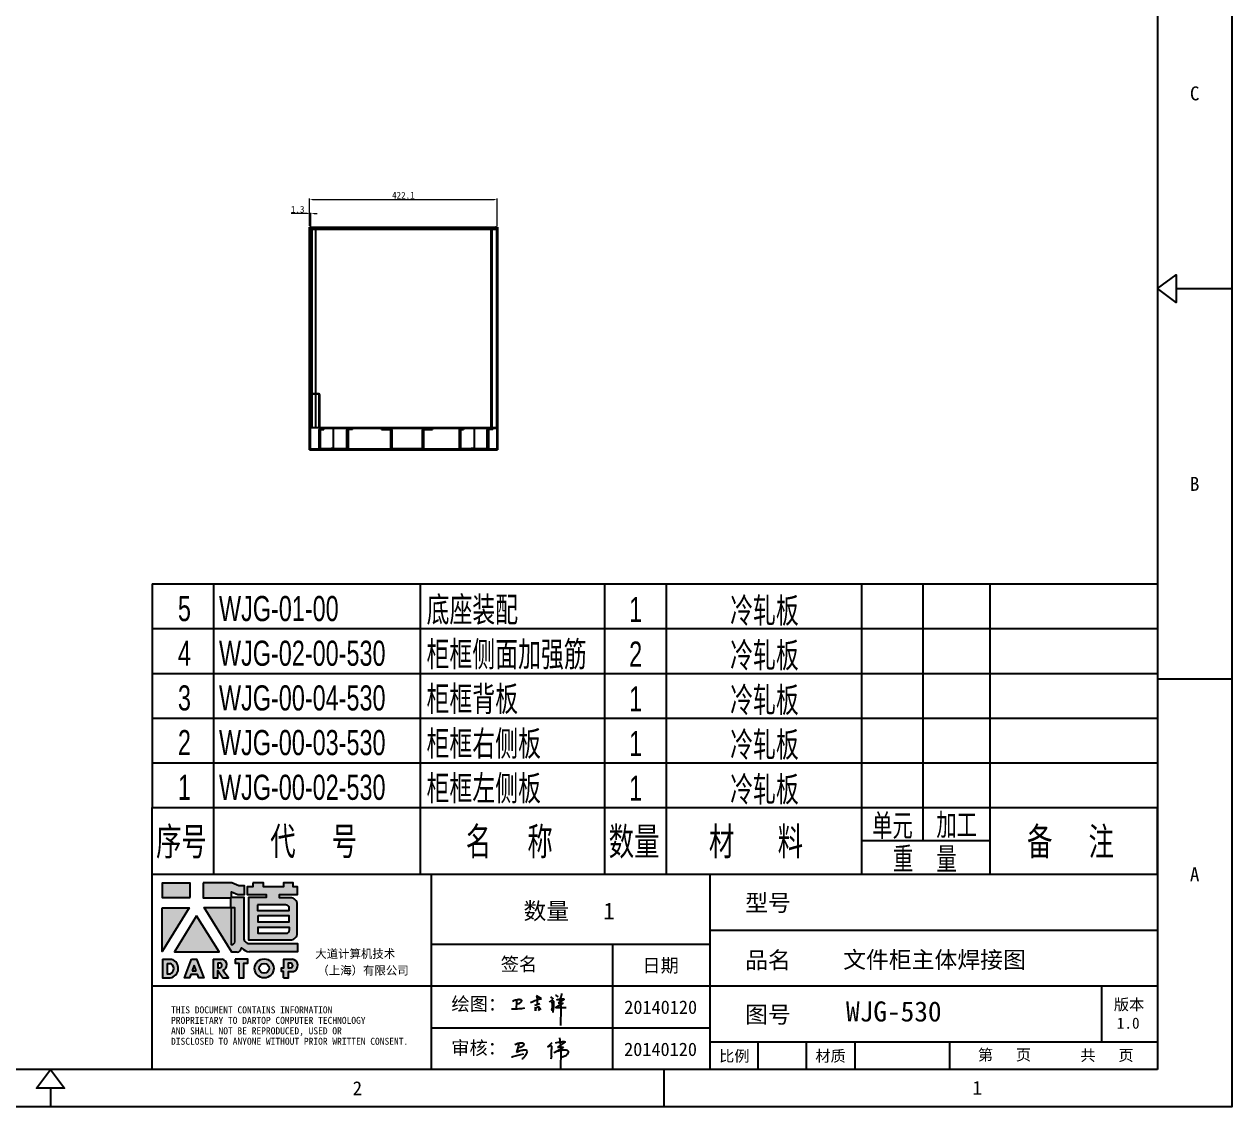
# Model space of a CAD drawing. Header units: millimetres. Extents: x 10653 to 40244, y 19163 to 29561.
# Drawn here: x 19641 to 22354, y 24299 to 26731 of the extents above; entities that cross this region are included whole.
import ezdxf
from ezdxf.enums import TextEntityAlignment as Align

# ---------------------------------------------------------------- set-up
doc = ezdxf.new("R2010")
doc.units = ezdxf.units.MM
doc.header["$PDSIZE"] = -1
doc.linetypes.add('HIDDEN', pattern=[1.905, 1.27, -0.635])
for name, color, linetype in [('02___PRT_ALL_AXES', 7, 'Continuous'), ('1轮廓实线层', 7, 'Continuous'), ('2细线层', 4, 'Continuous'), ('4', 7, 'Continuous'), ('6文字层', 3, 'Continuous'), ('DEFAULT_2', 8, 'HIDDEN'), ('print', 30, 'Continuous'), ('图框层', 7, 'Continuous')]:
    doc.layers.add(name, color=color, linetype=linetype)
doc.layers.add('dim', color=2, linetype='Continuous', lineweight=9)
doc.styles.add('Dartop', font='')
doc.styles.add('hzHT', font='simhei.ttf')
doc.styles.add('PC_TEXTSTYLE', font='arial.ttf', dxfattribs={"width": 0.8})
doc.styles.get('Dartop').set_extended_font_data('FangSong_GB2312')
doc.dimstyles.new('3', dxfattribs={"dimtxt": 15, "dimasz": 7, "dimexe": 2, "dimexo": 3, "dimgap": 2, "dimtad": 1, "dimzin": 9, "dimdsep": 46, "dimtxsty": 'Standard', "dimcen": 1, "dimadec": 1, "dimazin": 2, "dimtfac": 0.5, "dimtmove": 0, "dimatfit": 3, "dimfxl": 0, "dimtolj": 1, "dimlwd": 9, "dimlwe": 9, "dimarcsym": 0})

# ---------------------------------------------------------------- blocks, each defined once
blk = doc.blocks.new('dadao')
for p, q in [((48, 19.2), (44.9, 10.4)), ((51.2, 10.4), (48, 19.2)), ((44.9, 10.4), (51.2, 10.4))]:
    blk.add_line(p, q)
for points in [[(41.8, 121.6), (41.8, 143.7), (-0.4, 143.7), (-0.4, 121.6), (41.8, 121.6)], [(104.8, 122), (104.8, 130.3), (114.1, 126.3), (124.2, 126.3), (124.2, 139.6), (115.9, 139.6), (105.1, 143.9), (61.5, 143.9)], [(61.7, 144), (61.7, 121.3), (103.9, 121.3)], [(113.4, 38.7), (105.1, 38.7), (63, 106.5), (103.9, 106.5), (103.9, 120.9), (103.9, 121.3)], [(109.7, 53.6), (109.7, 106.2), (104.3, 106.2), (104.3, 50.4), (106.6, 50.4)], [(144.6, 94.4), (144.6, 84.8), (192, 84.8), (192, 94.1), (144.9, 94.1)], [(120.2, 45), (119.5, 45), (119.5, 44.6)], [(0, 28), (0, 0), (11.8, 0)], [(0.1, 28), (14, 28)], [(7.1, 21.8), (7.1, 6.1), (12, 6.1)], [(7.1, 21.8), (11.4, 21.8)], [(76.8, 28.2), (76.8, 0), (84.1, 0), (84.1, 11.1), (91.6, -0.1), (100.3, -0.1), (91.7, 11.1)], [(76.8, 28.2), (90.6, 28.2)], [(84, 22.7), (84, 15.3), (87.2, 15.3)], [(84, 22.7), (87.3, 22.7)], [(183.7, 0), (183.7, 9.6), (180.6, 9.6), (180.6, 14.9), (183.8, 14.9), (183.8, 28.1), (196.1, 28.1), (196.5, 28.1)], [(194.9, 22.3), (190.8, 22.3), (190.8, 15), (194.4, 15)], [(183.7, 0), (190.9, 0), (190.9, 9.6), (198.8, 9.6)]]:
    blk.add_lwpolyline(points)
blk.add_lwpolyline([(137.1, 144.2), (137.1, 137.9), (128.3, 137.9), (128.3, 126.5), (157.3, 126.5), (157.3, 121.5), (130.3, 121.5), (130.3, 57.5), (194.4, 57.5, 0.414214), (204.4, 67.5), (204.4, 111.3, 0.414214), (194.4, 121.3), (177.5, 121.3), (177.5, 126.3), (204.7, 126.3), (204.7, 137.7), (198.2, 137.7), (198.2, 143.9), (183.3, 143.9), (183.3, 138), (153, 138), (153, 144.2), (137.1, 144.2)], format="xyb", close=True)
for points in [[(104.8, 122), (123.4, 122), (123.4, 60, 0.414214), (131.4, 52), (204.8, 52), (204.8, 39.1), (131.7, 39.1)], [(144.3, 110.8), (144.3, 101.8), (192.3, 101.8), (192.3, 105.5, 0.414214), (187.3, 110.5), (144.3, 110.5)], [(144.6, 77), (144.6, 67.5), (187.6, 67.5, 0.414214), (192.6, 72.5), (192.6, 76.4), (144.6, 76.4)]]:
    blk.add_lwpolyline(points, format="xyb")
for points in [[(-0.3, 106.2), (40.4, 106.2), (-0.3, 39.7), (-0.3, 106.2)], [(51.7, 94.1), (18.4, 39.3), (86.2, 39.3)], [(43.8, 28.2), (51.8, 28.2), (62.6, -0.1), (55, -0.1), (53.2, 5), (42.9, 5), (41.1, 0), (33.6, 0)], [(110, 28.1), (110, 21.9), (116, 21.9), (116, -0.1), (123.2, -0.1), (123.2, 22), (129.2, 22), (129.2, 28.1), (110, 28.1)]]:
    blk.add_lwpolyline(points, close=True)
for radius in [14.5, 7.44]:
    blk.add_circle((154.2, 14.2), radius)
for centre, radius, start, end in [((99.2, 60.7), 12.6, 305.6399, 325.969), ((111.6, 46.7), 8.19, 282.9811, 347.6627), ((136, 61.7), 22.9, 226.7358, 259.3209), ((8.5, 13.9), 8.49, 294.2143, 69.7177), ((9.6, 14.2), 14.4, 278.6604, 72.3203), ((86.4, 19), 3.8, 282.527, 76.7196), ((88.6, 19.4), 8.95, 290.6073, 77.2124), ((193.7, 18.7), 3.8, 280.9891, 72.5513), ((195.7, 18.6), 9.51, 288.8959, 85.2442)]:
    blk.add_arc(centre, radius, start, end)
blk = doc.blocks.new('PC_MXBTITLERECORD')
at = {"layer": '1轮廓实线层'}
for p, q in [((-180, 0), (-180, 12)), ((0, 0), (0, 12))]:
    blk.add_line(p, q, dxfattribs=at)
at = {"layer": '2细线层'}
for p, q in [((-169, 12), (-169, 0)), ((-132, 12), (-132, 0)), ((-99, 12), (-99, 0)), ((-88, 12), (-88, 0)), ((-53, 12), (-53, 0)), ((-42, 12), (-42, 6)), ((-30, 12), (-30, 0)), ((-30, 6), (-53, 6))]:
    blk.add_line(p, q, dxfattribs=at)
at = {"style": 'PC_TEXTSTYLE', "flags": 1}
blk.add_attdef('Fo oFShowMe', (-53, 6), '', height=0.00000005, dxfattribs=at)
at = {"layer": '6文字层', "style": 'PC_TEXTSTYLE', "width": 0.667}
for s, height, p in [('单元', 4, (-47.45, 8.84)), ('加工', 4, (-35.96, 8.94)), ('序号', 5, (-174.77, 6)), ('代     号', 5, (-151.09, 6)), ('名     称', 5, (-116.06, 6)), ('数量', 5, (-93.71, 6)), ('材      料', 5, (-71.89, 6)), ('备     注', 5, (-15.57, 6)), ('重    量', 4, (-41.65, 2.94))]:
    blk.add_text(s, height=height, dxfattribs=at).set_placement(p, align=Align.MIDDLE)
blk = doc.blocks.new('PC_MXB_BLOCK')
at = {"layer": '1轮廓实线层'}
for p, q in [((-180, 8), (-180, 0)), ((0, 8), (0, 0))]:
    blk.add_line(p, q, dxfattribs=at)
at = {"layer": '2细线层'}
for p, q in [((-180, 8), (0, 8)), ((-169, 8), (-169, 0)), ((-132, 8), (-132, 0)), ((-99, 8), (-99, 0)), ((-88, 8), (-88, 0)), ((-53, 8), (-53, 0)), ((-42, 8), (-42, 0)), ((-30, 8), (-30, 0)), ((-180, 0), (0, 0))]:
    blk.add_line(p, q, dxfattribs=at)
at = {"layer": '6文字层', "style": 'PC_TEXTSTYLE'}
for tag, width, p, p2 in [('序号', 0.769182, (-178.38, 1.35), (-170.09, 1.35)), ('代号', 3.14773, (-168.05, 1.35), (-134.11, 1.35)), ('名称', 2.802424, (-130.87, 1.2), (-100.28, 1.2)), ('数量', 0.817449, (-97.88, 1.2), (-89, 1.2)), ('材料', 2.943328, (-86.43, 1.01), (-54.3, 1.01)), ('单重', 0.854038, (-52.21, 0.89), (-43, 0.89)), ('总重', 0.958888, (-41.2, 1.27), (-30.86, 1.27)), ('备注', 2.494074, (-28.61, 1.02), (-1.16, 1.02))]:
    blk.add_attdef(tag, text='', height=4.5, dxfattribs=dict(at, width=width)).set_placement(p, p2, align=Align.FIT)
blk = doc.blocks.new('h')
for p, q in [((20773, -2359.1), (20784.1, -2355.2)), ((20773.3, -2331.8), (20775.3, -2338.7)), ((20789.1, -2340.9), (20773.5, -2331.9)), ((20775.3, -2338.7), (20775.6, -2351.2)), ((20775.6, -2351.2), (20775.5, -2357.3)), ((20845.7, -2343.5), (20848.4, -2353)), ((20848.4, -2353), (20848.9, -2370.3)), ((20768.1, -2360.9), (20773, -2359.1)), ((20769.5, -2366.9), (20769.8, -2370.6)), ((20769.8, -2370.6), (20770.9, -2378)), ((20770.9, -2378), (20771.5, -2370.6)), ((20772.4, -2369.3), (20774.9, -2367.8)), ((20782.2, -2369.2), (20780, -2377.1)), ((20780, -2377.1), (20788.3, -2371.3)), ((20780.1, -2366.4), (20780.8, -2366.4)), ((20781.9, -2367.4), (20782.2, -2369.2)), ((20848.9, -2370.3), (20847.9, -2424))]:
    blk.add_line(p, q)
for points in [[(20699.1, -2348.2, -0.029745), (20704.6, -2345.4, -0.046842), (20708.4, -2344.2, -0.00919), (20714.3, -2343, -0.018517), (20717.2, -2342.5, -0.037841), (20720.3, -2342.4, -0.039541), (20723.2, -2342.8, -0.149785), (20726, -2344.3, -0.204935), (20726.9, -2346.6, -0.074872), (20726.5, -2348.3, -0.061615), (20725.6, -2350.3, -0.034204), (20723.8, -2352.6, -0.045776), (20722.3, -2354.1, -0.054985), (20720.4, -2355.3, -0.036348), (20717.3, -2356.5, -0.067752), (20715.7, -2356.8, -0.043553), (20713.2, -2356.7)], [(20755, -2351.9, -0.024077), (20759.9, -2350.1, -0.013147), (20768.7, -2346.5, -0.00522), (20775.4, -2344.1, -0.018517), (20777.3, -2343.4, -0.008274), (20786.3, -2341, -0.039541), (20788.3, -2340.8, -0.079216), (20789.4, -2341, -0.204935)], [(20813.5, -2350.1, 0.007348), (20815.9, -2348.7, 0.008421), (20818, -2347.3, 0.009459), (20819.7, -2346.2, -0.016325), (20820.7, -2345.5, -0.173771), (20821.8, -2345.3, -0.085159), (20823.9, -2346, -0.125883), (20826, -2347.9, -0.160659), (20826.6, -2350.1, -0.010447), (20826.5, -2352.3, -0.008247), (20826.2, -2355.1, -0.002698), (20825.3, -2374, 0.001562), (20823.9, -2383.7, 0.016137)], [(20816.8, -2335, -0.053561), (20819.6, -2336.1, -0.075272), (20821.3, -2337.3, -0.005295), (20822.5, -2338.5, -0.009337), (20823.1, -2339.1, -0.026146), (20823.7, -2339.8, -0.016644), (20824.5, -2340.9)], [(20832.1, -2329.2, -0.053561), (20834.9, -2330.3, -0.075272), (20836.7, -2331.5, -0.005295), (20837.8, -2332.6, -0.009337), (20838.5, -2333.3, -0.026146), (20839, -2334, -0.016644), (20839.8, -2335.1)], [(20836, -2343.7, -0.02797), (20842.1, -2342.6, -0.048868), (20845.6, -2342.2, -0.00919), (20851.1, -2341.4, -0.018517), (20853.9, -2341.1, -0.037841), (20856.7, -2341.2, -0.039541), (20859.4, -2341.6, -0.018282), (20840.6, -2354.7, -0.000937)], [(20847.6, -2340.2, 0.021784), (20849.6, -2335.9, 0.028296), (20850.8, -2332.4, 0.008136), (20851.9, -2328.2, 0.028913), (20852.2, -2327, 0.08193), (20852.1, -2325.9, 0.075058), (20851.7, -2324.7, 0.275043)], [(20696.6, -2372.4, 0.002073), (20710.6, -2371.9, 0.016137), (20719.6, -2371.3, 0.008314), (20736.9, -2369.3)]]:
    blk.add_lwpolyline(points, format="xyb")
for points in [[(20711.3, -2343.5), (20711.3, -2343.5), (20711.5, -2355.8), (20710.7, -2368), (20710.6, -2371.9)], [(20821.5, -2350.6), (20822.4, -2359.2), (20822.2, -2364.9), (20821.7, -2369), (20821.3, -2376.3), (20823.6, -2368.5), (20827.2, -2366.3), (20829.5, -2366.3)], [(20840.6, -2354.7), (20850, -2354.7), (20855, -2354.3), (20845.9, -2361.1), (20840.5, -2364), (20833, -2367.5), (20863.2, -2367.4), (20865.9, -2367.3)]]:
    blk.add_lwpolyline(points)
for centre, radius, start, end in [((20773.7, -2371.2), 2.3, 121.9907, 163.6016), ((20787.5, -2406), 40.3, 100.6183, 108.2482), ((20780.8, -2367.6), 1.15, 9.4675, 90)]:
    blk.add_arc(centre, radius, start, end)
blk = doc.blocks.new('马伟')
for p, q in [((-967.69, 33460.16), (-965.8, 33460.16)), ((-964.79, 33460.25), (-966.68, 33458.96)), ((-966.61, 33464.64), (-966.18, 33461.02)), ((-966.18, 33461.02), (-966.11, 33458.34)), ((-965.8, 33460.16), (-964.79, 33460.25)), ((-967.75, 33458.39), (-969.23, 33457.58)), ((-966.68, 33458.96), (-967.75, 33458.39)), ((-966.11, 33458.34), (-966.27, 33450.03))]:
    blk.add_line(p, q)
for points in [[(-988.1, 33461.47, -0.029745), (-987.24, 33461.9, -0.046842), (-986.65, 33462.09, -0.00919), (-985.74, 33462.27, -0.018517), (-985.28, 33462.34, -0.037841), (-984.81, 33462.35, -0.039541), (-984.36, 33462.3, -0.149785), (-983.92, 33462.06, -0.204935), (-983.79, 33461.71, -0.074872), (-983.84, 33461.44, -0.061615), (-983.99, 33461.13, -0.034204), (-984.26, 33460.78, -0.045776), (-984.5, 33460.55, -0.054985), (-984.79, 33460.36, -0.036348), (-985.28, 33460.17, -0.067752), (-985.52, 33460.13, -0.043553), (-985.9, 33460.15)], [(-968.61, 33462.39, -0.02797), (-967.39, 33462.61, -0.048868), (-966.69, 33462.69, -0.00919), (-965.57, 33462.85, -0.018517), (-965.02, 33462.9, -0.037841), (-964.45, 33462.89, -0.039541), (-963.91, 33462.8, -0.018282), (-967.69, 33460.16, -0.000937)], [(-969.23, 33457.58, -0.029745), (-967.89, 33458.26, -0.046842), (-966.97, 33458.55, -0.00919), (-965.55, 33458.84, -0.018517), (-964.84, 33458.94, -0.037841), (-964.1, 33458.97, -0.039541), (-963.4, 33458.88, -0.149785), (-962.72, 33458.51, -0.204935), (-962.51, 33457.97, -0.074872), (-962.59, 33457.54, -0.061615), (-962.82, 33457.07, -0.034204), (-963.24, 33456.51, -0.045776), (-963.62, 33456.15, -0.054985), (-964.07, 33455.86, -0.036348), (-964.83, 33455.56, -0.067752), (-965.21, 33455.5, -0.043553), (-965.8, 33455.53)]]:
    blk.add_lwpolyline(points, format="xyb")
blk.add_lwpolyline([(-986.2, 33462.18), (-986.2, 33462.18), (-986.48, 33460.41), (-986.96, 33458.75), (-987.27, 33457.73)])
for centre, radius, start, end in [((-979.68, 33473.45), 14.92, 299.26546, 300.9495), ((-945.89, 33348.42), 115.17, 102.46592, 103.2053), ((-1024.37, 33516.09), 76.26, 313.36613, 315.29608), ((-970.74, 33460.39), 0.488, 52.37575, 91.29116), ((-970.9, 33460.46), 0.559, 357.19683, 33.70518), ((-983.48, 33461.29), 13.17, 352.91255, 354.80268), ((-978.54, 33460.84), 8.21, 354.80268, 357.19683), ((-990.31, 33458.65), 3.19, 281.07698, 291.21263), ((-1060.51, 33743.61), 296.64, 283.91895, 284.97151), ((-982.39, 33449.28), 9.75, 113.20245, 120.0175), ((-984.68, 33454.62), 3.94, 102.47486, 113.20245), ((-978.97, 33428.8), 30.39, 100.36867, 102.47486), ((-985.32, 33457.16), 2.51, 283.81625, 294.03051), ((-983.09, 33451.33), 7.49, 96.12534, 100.36867), ((-984.78, 33455.92), 1.16, 294.83643, 309.90113), ((-1000.24, 33470.18), 22.19, 316.91956, 320.58866), ((-983.49, 33455.04), 3.75, 87.45704, 96.12534), ((-983.47, 33455.36), 3.43, 78.39957, 87.45704), ((-987.67, 33459.4), 5.64, 324.09481, 331.37836), ((-982.99, 33457.72), 1.02, 44.32465, 78.39957), ((-983.29, 33457.19), 0.754, 319.57307, 337.48549), ((-985.37, 33458.85), 3.39, 324.91067, 333.34843), ((-983.72, 33458.23), 1.65, 326.76781, 340.87102), ((-982.66, 33458.04), 0.567, 357.99839, 44.32465), ((-983.22, 33458.06), 1.12, 340.87102, 357.99839), ((-729.89, 33419.63), 243.4, 171.41017, 171.76808), ((-1399.63, 33474.22), 429.46, 357.56566, 358.05728)]:
    blk.add_arc(centre, radius, start, end)
blk = doc.blocks.new('*D341')
at = {"layer": 'Defpoints', "color": 0, "lineweight": 9, "transparency": 16777216}
for p in [(20703.5, 26337.1), (20281.4, 26274.7), (20703.5, 26274.7)]:
    blk.add_point(p, dxfattribs=at)
at = {"layer": 'dim', "color": 0, "lineweight": 9, "transparency": 16777216}
for p, q in [((20281.4, 26277.7), (20281.4, 26339.1)), ((20288.4, 26337.1), (20696.5, 26337.1)), ((20703.5, 26277.7), (20703.5, 26339.1))]:
    blk.add_line(p, q, dxfattribs=at)
for points in [[(20288.4, 26338.2), (20288.4, 26335.9), (20281.4, 26337.1)], [(20696.5, 26338.2), (20696.5, 26335.9), (20703.5, 26337.1)]]:
    blk.add_solid(points, dxfattribs=at)
at = {"layer": 'dim', "color": 0, "lineweight": 9, "transparency": 16777216, "insert": (20492.5, 26346.6), "char_height": 15, "attachment_point": 5}
blk.add_mtext('\\A1;422.1', dxfattribs=at)
blk = doc.blocks.new('*D342')
at = {"layer": 'Defpoints', "color": 0, "lineweight": 9, "transparency": 16777216}
for p in [(20283.5, 26305.5), (20283.5, 26270.7), (20284.8, 26270.7)]:
    blk.add_point(p, dxfattribs=at)
at = {"layer": 'dim', "color": 0, "lineweight": 9, "transparency": 16777216}
for p, q in [((20276.5, 26305.5), (20240.5, 26305.5)), ((20283.5, 26273.7), (20283.5, 26307.5)), ((20284.8, 26305.5), (20283.5, 26305.5)), ((20284.8, 26273.7), (20284.8, 26307.5)), ((20291.8, 26305.5), (20298.8, 26305.5))]:
    blk.add_line(p, q, dxfattribs=at)
for points in [[(20276.5, 26306.7), (20276.5, 26304.3), (20283.5, 26305.5)], [(20291.8, 26306.7), (20291.8, 26304.3), (20284.8, 26305.5)]]:
    blk.add_solid(points, dxfattribs=at)
at = {"layer": 'dim', "color": 0, "lineweight": 9, "transparency": 16777216, "insert": (20255, 26315), "char_height": 15, "attachment_point": 5}
blk.add_mtext('\\A1;1.3', dxfattribs=at)

msp = doc.modelspace()

# ---------------------------------------------------------------- hatches: boundary and pattern name
for points in [[(20013.232, 24801.789), (19950.744, 24801.789), (19950.744, 24769.141), (20013.232, 24769.141)], [(20011.22, 24746.299), (19950.912, 24746.299), (19950.912, 24647.831)], [(20027.938, 24728.43), (19978.638, 24647.175), (20079.025, 24647.175)], [(20142.766, 24630.55), (20114.237, 24630.55), (20114.237, 24621.499), (20123.138, 24621.499), (20123.138, 24588.883), (20133.796, 24588.883), (20133.796, 24621.521), (20142.766, 24621.521)]]:
    msp.add_hatch(color=0).paths.add_polyline_path(points)
h = msp.add_hatch(color=0)
h.paths.add_polyline_path([(20106.614, 24781.947), (20120.406, 24775.99), (20135.316, 24775.99), (20135.316, 24795.723), (20123.015, 24795.723), (20106.987, 24802.053), (20042.758, 24802.053), (20042.758, 24768.679), (20105.252, 24768.679), (20105.252, 24768.004), (20105.252, 24746.672), (20044.651, 24746.672), (20106.983, 24646.36), (20119.326, 24646.36, 0.27937482), (20128.336, 24655.122), (20128.336, 24655.584), (20129.425, 24655.584, 0.14314537), (20146.418, 24646.936), (20254.73, 24646.936), (20254.73, 24665.961), (20145.956, 24665.961, -0.41421356), (20134.109, 24677.809), (20134.109, 24769.733), (20106.614, 24769.733)])
h.paths.add_polyline_path([(20105.882, 24746.246), (20113.823, 24746.245), (20113.823, 24668.388, -0.08893574), (20109.221, 24663.655), (20105.854, 24663.655)], flags=16)
h = msp.add_hatch(color=0)
h.paths.add_polyline_path([(20254.543, 24792.961), (20244.906, 24792.961), (20244.906, 24802.128), (20222.879, 24802.128), (20222.879, 24793.419), (20177.908, 24793.419), (20177.908, 24802.586), (20154.355, 24802.586), (20154.355, 24793.249), (20141.34, 24793.249), (20141.34, 24776.349), (20184.288, 24776.349), (20184.288, 24768.874), (20144.268, 24768.874), (20144.268, 24674.236), (20239.274, 24674.236, 0.41421356), (20254.084, 24689.045), (20254.084, 24753.856, 0.41421356), (20239.274, 24768.665), (20214.159, 24768.665), (20214.159, 24776), (20254.543, 24776)])
h.paths.add_polyline_path([(20228.782, 24752.621, -0.41421356), (20236.187, 24745.217), (20236.187, 24739.786), (20165.058, 24739.786), (20165.058, 24752.621)], flags=16)
h.paths.add_polyline_path([(20235.727, 24728.326), (20235.727, 24714.574), (20165.517, 24714.574), (20165.517, 24728.326)], flags=16)
h.paths.add_polyline_path([(20236.645, 24702.198), (20236.645, 24696.309, -0.41421356), (20229.24, 24688.904), (20165.517, 24688.904), (20165.517, 24702.198)], flags=16)
h = msp.add_hatch(color=0)
h.paths.add_polyline_path([(19972.045, 24630.401), (19951.355, 24630.401), (19951.355, 24589.007), (19968.78, 24589.007, 0.79301591)])
h.paths.add_polyline_path([(19969.087, 24598.072), (19961.853, 24598.072), (19961.853, 24621.336), (19968.288, 24621.336, -0.67136089)], flags=16)
h = msp.add_hatch(color=0)
h.paths.add_polyline_path([(20028.094, 24630.742), (20016.286, 24630.742), (20001.102, 24588.962), (20012.286, 24588.962), (20014.918, 24596.366), (20030.07, 24596.366), (20032.759, 24588.872), (20044.033, 24588.872)])
h.paths.add_polyline_path([(20027.174, 24604.347), (20017.787, 24604.347), (20022.395, 24617.476)], flags=16)
h = msp.add_hatch(color=0)
h.paths.add_polyline_path([(20085.487, 24630.713), (20065.138, 24630.713), (20065.138, 24588.939), (20075.891, 24588.939), (20075.891, 24605.5), (20086.944, 24588.79), (20099.938, 24588.79), (20087.217, 24605.395, 0.74405494)])
h.paths.add_polyline_path([(20075.793, 24611.682), (20075.793, 24622.652), (20080.599, 24622.652, -0.79680897), (20080.527, 24611.682)], flags=16)
h = msp.add_hatch(color=0)
h.paths.add_polyline_path([(20158.275, 24609.976, 1), (20201.17, 24609.976, 1)])
h.paths.add_polyline_path([(20190.741, 24609.976, -1), (20168.704, 24609.976, -1)], flags=16)
h = msp.add_hatch(color=0)
h.paths.add_polyline_path([(20242.313, 24630.614), (20241.698, 24630.614), (20223.557, 24630.614), (20223.557, 24611.118), (20218.744, 24611.118), (20218.744, 24603.205), (20223.479, 24603.205), (20223.479, 24589.012), (20234.069, 24589.012), (20234.069, 24603.26), (20245.706, 24603.26, 0.81230381)])
h.paths.add_polyline_path([(20233.912, 24611.172), (20233.912, 24622.077), (20239.939, 24622.077, -0.77821343), (20239.323, 24611.172)], flags=16)

# ---------------------------------------------------------------- linework, layer by layer
at = {"color": 0}
for p, q in [((22186.444, 27891.333), (22186.444, 24382.598)), ((22228.214, 26136.965), (22353.526, 26136.965)), ((22353.526, 25259.781), (22186.444, 25259.781)), ((22186.444, 24821.19), (19928.293, 24821.19)), ((19928.293, 24382.598), (19928.293, 24821.19)), ((20554.853, 24821.19), (20554.853, 24382.598)), ((21181.413, 24382.598), (21181.413, 24821.19)), ((21181.413, 24695.878), (22186.444, 24695.878)), ((20554.853, 24664.55), (21181.413, 24664.55)), ((20962.117, 24664.55), (20962.117, 24382.598)), ((19928.293, 24570.566), (20554.853, 24570.566)), ((20554.853, 24570.566), (22186.444, 24570.566)), ((22061.132, 24445.254), (22061.132, 24570.566)), ((20554.853, 24476.582), (21181.413, 24476.582)), ((21181.413, 24445.254), (22186.444, 24445.254)), ((21289.712, 24382.598), (21289.712, 24445.254)), ((21398.011, 24382.598), (21398.011, 24445.254)), ((21507.198, 24382.598), (21507.198, 24445.254)), ((21719.973, 24382.598), (21719.973, 24445.254)), ((22186.444, 24382.598), (17213.312, 24382.598)), ((21078.309, 24299.056), (21078.309, 24382.598)), ((19699.878, 24340.827), (19699.878, 24299.056))]:
    msp.add_line(p, q, dxfattribs=at)
at = {"color": 3, "linetype": 'Continuous'}
for p, q in [((20281.435, 26274.685), (20281.435, 25774.685)), ((20281.435, 26274.685), (20699.535, 26274.685)), ((20281.535, 25774.685), (20281.535, 26274.685)), ((20283.535, 25774.685), (20283.535, 26274.685)), ((20283.535, 26272.685), (20701.535, 26272.685)), ((20701.535, 26274.685), (20701.535, 25824.685)), ((20701.535, 26274.685), (20703.535, 26274.685)), ((20703.535, 26274.685), (20703.535, 25774.685)), ((20701.535, 25824.685), (20703.535, 25824.685)), ((20281.435, 25774.685), (20703.535, 25774.685)), ((20701.535, 25776.685), (20283.535, 25776.685)), ((20701.535, 25776.685), (20701.535, 25774.685))]:
    msp.add_line(p, q, dxfattribs=at)
at = {"color": 7, "linetype": 'Continuous'}
for p, q in [((20283.535, 26273.685), (20284.204, 26273.685)), ((20701.535, 26274.685), (20699.535, 26274.685)), ((20283.535, 25775.685), (20284.204, 25775.685)), ((20700.866, 25775.685), (20701.535, 25775.685))]:
    msp.add_line(p, q, dxfattribs=at)
at = {"color": 0}
for points in [[(22186.444, 26136.965), (22228.214, 26168.293), (22228.214, 26105.637), (22186.444, 26136.965)], [(19699.878, 24382.598), (19731.206, 24340.827), (19668.55, 24340.827), (19699.878, 24382.598)]]:
    msp.add_lwpolyline(points, close=True, dxfattribs=at)
at = {"color": 3, "linetype": 'Continuous'}
for centre, start, end in [((20285.535, 26273.871), 90.005915, 94.823273), ((20699.535, 26273.871), 85.176727, 89.994085), ((20285.535, 25775.499), 265.176727, 269.994085), ((20699.535, 25775.499), 270.005915, 274.823273)]:
    msp.add_arc(centre, 0.814, start, end, dxfattribs=at)
for points in [[(20283.535, 26272.685), (20283.693, 26272.934), (20283.997, 26273.41), (20284.538, 26274.156), (20285.085, 26274.65), (20285.466, 26274.682)], [(20701.535, 26272.685), (20701.377, 26272.934), (20701.072, 26273.41), (20700.531, 26274.156), (20699.985, 26274.65), (20699.603, 26274.682)], [(20283.535, 25776.685), (20283.693, 25776.436), (20283.997, 25775.96), (20284.538, 25775.214), (20285.085, 25774.72), (20285.466, 25774.688)], [(20701.535, 25776.685), (20701.377, 25776.436), (20701.072, 25775.96), (20700.531, 25775.214), (20699.985, 25774.72), (20699.603, 25774.688)]]:
    msp.add_open_spline(points, degree=3, knots=[0, 0, 0, 0, 0.31233374, 0.59425373, 1, 1, 1, 1], dxfattribs=at)
at = {"layer": '02___PRT_ALL_AXES', "color": 8, "linetype": 'HIDDEN'}
for p, q in [((20353.435, 26274.685), (20353.435, 26273.685)), ((20353.435, 26274.685), (20360.435, 26274.685)), ((20353.435, 26273.685), (20360.435, 26273.685)), ((20356.935, 26274.685), (20356.935, 26273.685)), ((20360.435, 26274.685), (20360.435, 26273.685)), ((20503.435, 26274.685), (20503.435, 26273.685)), ((20503.435, 26274.685), (20510.435, 26274.685)), ((20503.435, 26273.685), (20510.435, 26273.685)), ((20506.935, 26274.685), (20506.935, 26273.685)), ((20510.435, 26274.685), (20510.435, 26273.685)), ((20653.435, 26274.685), (20653.435, 26273.685)), ((20653.435, 26274.685), (20660.435, 26274.685)), ((20653.435, 26273.685), (20660.435, 26273.685)), ((20656.935, 26274.685), (20656.935, 26273.685)), ((20660.435, 26274.685), (20660.435, 26273.685)), ((20337.035, 25777.685), (20330.035, 25777.685)), ((20330.035, 25777.685), (20330.035, 25774.685)), ((20337.035, 25774.685), (20330.035, 25774.685)), ((20337.035, 25777.685), (20337.035, 25774.685)), ((20652.035, 25777.685), (20645.035, 25777.685)), ((20645.035, 25777.685), (20645.035, 25774.685)), ((20652.035, 25774.685), (20645.035, 25774.685)), ((20652.035, 25777.685), (20652.035, 25774.685))]:
    msp.add_line(p, q, dxfattribs=at)
at = {"layer": 'DEFAULT_2', "color": 8, "linetype": 'HIDDEN'}
for p, q in [((20281.435, 26272.685), (20282.435, 26272.685)), ((20282.435, 26274.685), (20282.435, 25774.685)), ((20282.519, 26274.685), (20282.519, 25774.685)), ((20282.535, 26274.685), (20282.535, 25774.685)), ((20283.326, 26274.682), (20283.381, 26273.683)), ((20283.435, 26274.685), (20283.435, 26273.685)), ((20283.435, 26273.685), (20283.535, 26273.685)), ((20284.204, 26273.685), (20699.535, 26273.685)), ((20284.835, 26270.685), (20284.835, 25824.685)), ((20284.835, 26270.685), (20701.835, 26270.685)), ((20285.466, 26274.682), (20285.466, 26273.684)), ((20285.535, 26274.685), (20285.535, 26273.685)), ((20285.835, 26270.685), (20285.835, 25824.685)), ((20285.86, 26270.685), (20285.86, 25824.685)), ((20286.835, 26270.685), (20286.835, 25824.685)), ((20292.435, 26273.685), (20292.435, 26274.685)), ((20294.835, 26270.685), (20294.835, 25824.685)), ((20302.435, 26273.685), (20302.435, 26274.685)), ((20303.535, 26274.685), (20303.535, 26273.685)), ((20681.535, 26274.685), (20681.535, 26273.685)), ((20688.835, 26270.685), (20688.835, 25824.685)), ((20689.835, 26270.685), (20689.835, 25824.685)), ((20690.835, 25824.685), (20690.835, 26274.685)), ((20690.851, 26270.685), (20690.851, 25824.685)), ((20699.535, 26274.685), (20699.535, 26273.685)), ((20699.603, 26274.682), (20699.603, 26273.684)), ((20701.835, 26270.685), (20701.835, 25824.685)), ((20702.51, 26274.685), (20702.51, 25824.685)), ((20702.535, 26274.685), (20702.535, 25824.685)), ((20284.535, 25899.669), (20284.535, 25884.685)), ((20285.535, 25899.669), (20284.535, 25899.669)), ((20285.535, 25884.685), (20284.535, 25884.685)), ((20285.535, 25899.669), (20285.535, 25884.685)), ((20285.551, 25899.685), (20285.551, 25900.685)), ((20303.519, 25900.685), (20285.551, 25900.685)), ((20303.519, 25899.685), (20285.551, 25899.685)), ((20294.035, 25900.685), (20294.035, 25899.685)), ((20303.519, 25900.685), (20303.519, 25899.685)), ((20303.535, 25825.685), (20303.535, 25899.669)), ((20304.535, 25899.669), (20303.535, 25899.669)), ((20304.535, 25825.685), (20304.535, 25899.669)), ((20304.535, 25878.185), (20303.535, 25878.185)), ((20284.835, 25824.685), (20701.535, 25824.685)), ((20303.535, 25825.685), (20304.535, 25825.685)), ((20303.535, 25824.685), (20303.535, 25823.685)), ((20303.535, 25823.685), (20306.535, 25823.685)), ((20303.535, 25820.685), (20313.535, 25820.685)), ((20303.535, 25777.685), (20303.535, 25820.685)), ((20303.538, 25825.576), (20304.536, 25825.631)), ((20305.535, 25824.685), (20305.535, 25823.685)), ((20306.535, 25823.685), (20313.535, 25823.685)), ((20306.535, 25774.685), (20306.535, 25823.685)), ((20313.535, 25823.685), (20621.535, 25823.685)), ((20313.535, 25823.685), (20313.535, 25820.685)), ((20329.835, 25824.685), (20329.835, 25823.685)), ((20334.535, 25824.685), (20334.535, 25775.685)), ((20651.535, 25822.685), (20334.535, 25822.685)), ((20361.835, 25824.685), (20361.835, 25823.685)), ((20368.535, 25820.685), (20365.535, 25820.685)), ((20365.535, 25774.685), (20365.535, 25820.685)), ((20368.535, 25820.685), (20368.535, 25823.685)), ((20378.535, 25820.685), (20368.535, 25820.685)), ((20368.535, 25820.685), (20368.535, 25777.685)), ((20378.535, 25820.685), (20378.535, 25823.685)), ((20443.535, 25820.685), (20443.535, 25823.685)), ((20443.535, 25820.685), (20462.535, 25820.685)), ((20462.535, 25820.685), (20462.535, 25823.685)), ((20463.535, 25819.685), (20466.535, 25819.685)), ((20463.535, 25819.685), (20463.535, 25778.685)), ((20466.535, 25819.685), (20466.535, 25778.685)), ((20498.335, 25824.685), (20498.335, 25823.685)), ((20530.335, 25824.685), (20530.335, 25823.685)), ((20538.535, 25819.685), (20535.535, 25819.685)), ((20535.535, 25778.685), (20535.535, 25819.685)), ((20538.535, 25778.685), (20538.535, 25819.685)), ((20539.535, 25820.685), (20539.535, 25823.685)), ((20539.535, 25820.685), (20558.535, 25820.685)), ((20558.535, 25820.685), (20558.535, 25823.685)), ((20618.535, 25820.685), (20628.535, 25820.685)), ((20618.535, 25777.685), (20618.535, 25820.685)), ((20621.535, 25823.685), (20628.535, 25823.685)), ((20621.535, 25774.685), (20621.535, 25823.685)), ((20628.535, 25823.685), (20701.535, 25823.685)), ((20628.535, 25823.685), (20628.535, 25820.685)), ((20651.535, 25824.685), (20651.535, 25775.685)), ((20683.535, 25820.685), (20680.535, 25820.685)), ((20680.535, 25774.685), (20680.535, 25820.685)), ((20683.535, 25820.685), (20683.535, 25823.685)), ((20693.535, 25820.685), (20683.535, 25820.685)), ((20683.535, 25820.685), (20683.535, 25777.685)), ((20693.535, 25820.685), (20693.535, 25823.685)), ((20701.535, 25824.685), (20701.535, 25823.685)), ((20703.535, 25822.685), (20702.535, 25822.685)), ((20702.535, 25822.685), (20702.535, 25774.953)), ((20281.435, 25776.685), (20282.435, 25776.685)), ((20283.326, 25774.688), (20283.381, 25775.686)), ((20283.435, 25775.685), (20283.535, 25775.685)), ((20283.435, 25774.685), (20283.435, 25775.685)), ((20284.204, 25775.685), (20334.535, 25775.685)), ((20285.466, 25774.688), (20285.466, 25775.686)), ((20285.535, 25774.685), (20285.535, 25775.685)), ((20291.435, 25775.685), (20291.435, 25774.685)), ((20301.435, 25775.685), (20301.435, 25774.685)), ((20303.535, 25777.685), (20368.535, 25777.685)), ((20303.535, 25774.685), (20303.535, 25775.685)), ((20329.535, 25777.685), (20329.535, 25774.685)), ((20651.535, 25776.71), (20334.535, 25776.71)), ((20651.535, 25775.685), (20334.535, 25775.685)), ((20337.535, 25777.685), (20337.535, 25774.685)), ((20463.535, 25778.685), (20466.535, 25778.685)), ((20467.535, 25777.685), (20534.535, 25777.685)), ((20467.535, 25774.685), (20467.535, 25777.685)), ((20534.535, 25774.685), (20534.535, 25777.685)), ((20538.535, 25778.685), (20535.535, 25778.685)), ((20618.535, 25777.685), (20683.535, 25777.685)), ((20644.535, 25777.685), (20644.535, 25774.685)), ((20651.535, 25775.685), (20700.866, 25775.685)), ((20652.535, 25777.685), (20652.535, 25774.685)), ((20681.535, 25774.685), (20681.535, 25775.685)), ((20683.535, 25775.685), (20683.535, 25774.685)), ((20699.535, 25774.685), (20699.535, 25775.685)), ((20699.603, 25774.688), (20699.603, 25775.686)), ((20702.535, 25775.685), (20701.535, 25775.685)), ((20703.535, 25776.685), (20702.535, 25776.685))]:
    msp.add_line(p, q, dxfattribs=at)
for centre, radius, start, end in [((20283.435, 26272.685), 2, 90, 180), ((20283.435, 26272.685), 1, 90, 180), ((20285.535, 26272.061), 1.624, 90.00096, 92.414707), ((20699.535, 26272.061), 1.624, 87.585293, 89.99904), ((20285.551, 25899.669), 1.016, 90, 180), ((20285.551, 25899.669), 0.0159, 90, 180), ((20303.519, 25899.669), 1.016, 0, 90), ((20303.519, 25899.669), 0.0159, 0, 90), ((20305.535, 25825.685), 2, 180, 270), ((20306.535, 25820.685), 3, 90, 180), ((20305.535, 25825.685), 1, 180, 270), ((20368.535, 25820.685), 3, 90, 180), ((20462.535, 25819.685), 4, 0, 90), ((20462.535, 25819.685), 1, 0, 90), ((20539.535, 25819.685), 4, 90, 180), ((20539.535, 25819.685), 1, 90, 180), ((20621.535, 25820.685), 3, 90, 180), ((20683.535, 25820.685), 3, 90, 180), ((20701.535, 25822.685), 2, 0, 90), ((20701.535, 25822.685), 1, 0, 90), ((20283.435, 25776.685), 2, 180, 270), ((20283.435, 25776.685), 1, 180, 270), ((20285.535, 25777.308), 1.624, 267.585293, 269.99904), ((20306.535, 25777.685), 3, 180, 270), ((20365.535, 25777.685), 3, 270, 0), ((20467.535, 25778.685), 4, 180, 270), ((20467.535, 25778.685), 1, 180, 270), ((20534.535, 25778.685), 4, 270, 0), ((20534.535, 25778.685), 1, 270, 0), ((20621.535, 25777.685), 3, 180, 270), ((20680.535, 25777.685), 3, 270, 0), ((20699.535, 25777.308), 1.624, 270.00096, 272.414707), ((20701.535, 25776.685), 2, 270, 0), ((20701.535, 25776.685), 1, 270, 0)]:
    msp.add_arc(centre, radius, start, end, dxfattribs=at)
for points in [[(20283.535, 26272.685), (20283.694, 26272.81), (20284.077, 26273.11), (20284.691, 26273.519), (20285.217, 26273.673), (20285.466, 26273.684)], [(20701.535, 26272.685), (20701.375, 26272.81), (20700.993, 26273.11), (20700.379, 26273.519), (20699.852, 26273.673), (20699.603, 26273.684)], [(20283.535, 25776.685), (20283.694, 25776.56), (20284.077, 25776.26), (20284.691, 25775.851), (20285.217, 25775.697), (20285.466, 25775.686)], [(20701.535, 25776.685), (20701.375, 25776.56), (20700.993, 25776.26), (20700.379, 25775.851), (20699.852, 25775.697), (20699.603, 25775.686)]]:
    msp.add_open_spline(points, degree=3, knots=[0, 0, 0, 0, 0.2759611, 0.66081747, 1, 1, 1, 1], dxfattribs=at)
at = {"layer": 'print'}
msp.add_lwpolyline([(17046.229, 27974.874), (22353.526, 27974.874), (22353.526, 24299.056), (17046.229, 24299.056)], close=True, dxfattribs=at)

# ---------------------------------------------------------------- block references
at = {"color": 0}
for name, p, xscale, yscale, zscale in [('dadao', (19951.355, 24589.007), 1.480959531369707, 1.480959531369707, 1.480959531369707), ('h', (5727.419, 26239.202), 0.7251575945789599, 0.7251575945789599, 0.7251575945789599)]:
    msp.add_blockref(name, p, dxfattribs=dict(at, xscale=xscale, yscale=yscale, zscale=zscale))
at = {"xscale": 4.68, "yscale": 4.68, "zscale": 4.68}
msp.add_blockref('马伟', (25367.23, -132160.787), dxfattribs=at)
at = {"layer": '图框层'}
ref = msp.add_blockref('PC_MXB_BLOCK', (22186.444, 25373.182), dxfattribs=dict(at, xscale=12.54528, yscale=12.54528, zscale=12.54528))
ref.add_attrib('材料', '冷轧板', dxfattribs={"layer": '6文字层', "height": 56.4538, "style": 'PC_TEXTSTYLE', "width": 0.667}).set_placement((21303.649, 25385.857), align=Align.CENTER)
ref.add_attrib('代号', 'WJG-01-00', (20078.25, 25390.104), dxfattribs={"layer": '6文字层', "height": 56.4538, "style": 'PC_TEXTSTYLE', "width": 0.667})
ref.add_attrib('序号', '5', dxfattribs={"layer": '6文字层', "height": 56.454, "style": 'PC_TEXTSTYLE', "width": 0.667}).set_placement((20000.617, 25390.104), align=Align.CENTER)
ref.add_attrib('名称', '底座装配', (20544.684, 25388.18), dxfattribs={"layer": '6文字层', "height": 56.4538, "style": 'PC_TEXTSTYLE', "width": 0.667})
ref.add_attrib('数量', '1', dxfattribs={"layer": '6文字层', "height": 56.454, "style": 'PC_TEXTSTYLE', "width": 0.667}).set_placement((21014.214, 25388.18), align=Align.CENTER)
ref = msp.add_blockref('PC_MXB_BLOCK', (22186.444, 25272.82), dxfattribs=dict(at, xscale=12.54528, yscale=12.54528, zscale=12.54528))
ref.add_attrib('材料', '冷轧板', dxfattribs={"layer": '6文字层', "height": 56.4538, "style": 'PC_TEXTSTYLE', "width": 0.667}).set_placement((21303.649, 25285.495), align=Align.CENTER)
ref.add_attrib('代号', 'WJG-02-00-530', (20078.25, 25289.742), dxfattribs={"layer": '6文字层', "height": 56.45376, "style": 'PC_TEXTSTYLE', "width": 0.667})
ref.add_attrib('序号', '4', dxfattribs={"layer": '6文字层', "height": 56.454, "style": 'PC_TEXTSTYLE', "width": 0.667}).set_placement((20000.617, 25289.742), align=Align.CENTER)
ref.add_attrib('名称', '柜框侧面加强筋', (20544.684, 25287.817), dxfattribs={"layer": '6文字层', "height": 56.4538, "style": 'PC_TEXTSTYLE', "width": 0.667})
ref.add_attrib('数量', '2', dxfattribs={"layer": '6文字层', "height": 56.454, "style": 'PC_TEXTSTYLE', "width": 0.667}).set_placement((21014.214, 25287.817), align=Align.CENTER)
ref = msp.add_blockref('PC_MXB_BLOCK', (22186.444, 25172.457), dxfattribs=dict(at, xscale=12.54528, yscale=12.54528, zscale=12.54528))
ref.add_attrib('材料', '冷轧板', dxfattribs={"layer": '6文字层', "height": 56.4538, "style": 'PC_TEXTSTYLE', "width": 0.667}).set_placement((21303.649, 25185.132), align=Align.CENTER)
ref.add_attrib('代号', 'WJG-00-04-530', (20078.25, 25189.38), dxfattribs={"layer": '6文字层', "height": 56.45376, "style": 'PC_TEXTSTYLE', "width": 0.667})
ref.add_attrib('序号', '3', dxfattribs={"layer": '6文字层', "height": 56.454, "style": 'PC_TEXTSTYLE', "width": 0.667}).set_placement((20000.617, 25189.38), align=Align.CENTER)
ref.add_attrib('名称', '柜框背板', (20544.684, 25187.455), dxfattribs={"layer": '6文字层', "height": 56.4538, "style": 'PC_TEXTSTYLE', "width": 0.667})
ref.add_attrib('数量', '1', dxfattribs={"layer": '6文字层', "height": 56.454, "style": 'PC_TEXTSTYLE', "width": 0.667}).set_placement((21014.214, 25187.455), align=Align.CENTER)
ref = msp.add_blockref('PC_MXB_BLOCK', (22186.444, 25072.095), dxfattribs=dict(at, xscale=12.54528, yscale=12.54528, zscale=12.54528))
ref.add_attrib('材料', '冷轧板', dxfattribs={"layer": '6文字层', "height": 56.4538, "style": 'PC_TEXTSTYLE', "width": 0.667}).set_placement((21303.649, 25084.77), align=Align.CENTER)
ref.add_attrib('代号', 'WJG-00-03-530', (20078.25, 25089.017), dxfattribs={"layer": '6文字层', "height": 56.45376, "style": 'PC_TEXTSTYLE', "width": 0.667})
ref.add_attrib('序号', '2', dxfattribs={"layer": '6文字层', "height": 56.454, "style": 'PC_TEXTSTYLE', "width": 0.667}).set_placement((20000.617, 25089.017), align=Align.CENTER)
ref.add_attrib('名称', '柜框右侧板', (20544.684, 25087.093), dxfattribs={"layer": '6文字层', "height": 56.4538, "style": 'PC_TEXTSTYLE', "width": 0.667})
ref.add_attrib('数量', '1', dxfattribs={"layer": '6文字层', "height": 56.454, "style": 'PC_TEXTSTYLE', "width": 0.667}).set_placement((21014.214, 25087.093), align=Align.CENTER)
ref = msp.add_blockref('PC_MXB_BLOCK', (22186.444, 24971.733), dxfattribs=dict(at, xscale=12.54528, yscale=12.54528, zscale=12.54528))
ref.add_attrib('材料', '冷轧板', dxfattribs={"layer": '6文字层', "height": 56.4538, "style": 'PC_TEXTSTYLE', "width": 0.667}).set_placement((21303.649, 24984.408), align=Align.CENTER)
ref.add_attrib('代号', 'WJG-00-02-530', (20078.25, 24988.655), dxfattribs={"layer": '6文字层', "height": 56.45376, "style": 'PC_TEXTSTYLE', "width": 0.667})
ref.add_attrib('序号', '1', dxfattribs={"layer": '6文字层', "height": 56.454, "style": 'PC_TEXTSTYLE', "width": 0.667}).set_placement((20000.617, 24988.655), align=Align.CENTER)
ref.add_attrib('名称', '柜框左侧板', (20544.684, 24986.731), dxfattribs={"layer": '6文字层', "height": 56.4538, "style": 'PC_TEXTSTYLE', "width": 0.667})
ref.add_attrib('数量', '1', dxfattribs={"layer": '6文字层', "height": 56.454, "style": 'PC_TEXTSTYLE', "width": 0.667}).set_placement((21014.214, 24986.731), align=Align.CENTER)
at = {"layer": '图框层', "xscale": 12.54528, "yscale": 12.54528, "zscale": 12.54528}
msp.add_blockref('PC_MXBTITLERECORD', (22186.444, 24821.19), dxfattribs=at)

# ---------------------------------------------------------------- texts
at = {"color": 0}
for s, height, style, p in [('C', 31.328, 'Dartop', (22269.985, 26575.557)), ('B', 31.328, 'Dartop', (22269.985, 25698.373)), ('A', 31.328, 'Dartop', (22269.985, 24821.19)), ('型号', 37.5936, 'hzHT', (21311.442, 24757.439)), ('数量   1', 37.5936, 'hzHT', (20864.764, 24739.036)), ('签名', 30.0749, 'hzHT', (20752.182, 24619.597)), ('日期', 30.0749, 'hzHT', (21070.194, 24616.513)), ('品名', 37.5936, 'hzHT', (21311.442, 24628.779)), ('文件柜主体焊接图', 37.5936, 'hzHT', (21685.576, 24629.486)), ('20140120', 30.0749, 'hzHT', (21070.504, 24522.901)), ('图号', 37.5936, 'hzHT', (21311.442, 24506.278)), ('WJG-530', 45.1123, 'hzHT', (21594.153, 24513.331)), ('版本', 25.0624, 'hzHT', (22122.581, 24528.981)), ('1.0', 25.0624, 'hzHT', (22120.697, 24487.119)), ('20140120', 30.0749, 'hzHT', (21070.122, 24428.307)), ('比例', 25.0624, 'hzHT', (21235.82, 24413.273)), ('材质', 25.0624, 'hzHT', (21452.031, 24413.273)), ('第   页', 25.0624, 'hzHT', (21842.886, 24415.873)), ('共   页', 25.0624, 'hzHT', (22073.105, 24414.96)), ('2', 31.328, 'Dartop', (20389.094, 24340.827)), ('1', 31.328, 'Dartop', (21781.805, 24341.821))]:
    msp.add_text(s, height=height, dxfattribs=dict(at, style=style)).set_placement(p, align=Align.MIDDLE_CENTER)
at = {"color": 0, "style": 'hzHT'}
for s, height, p in [('绘图：', 30.0749, (20600.358, 24515.179)), ('THIS DOCUMENT CONTAINS INFORMATION', 15.664, (19970.583, 24509.008)), ('PROPRIETARY TO DARTOP COMPUTER TECHNOLOGY', 15.664, (19970.583, 24485.512)), ('AND SHALL NOT BE REPRODUCED, USED OR', 15.664, (19970.583, 24462.016)), ('DISCLOSED TO ANYONE WITHOUT PRIOR WRITTEN CONSENT.', 15.664, (19970.583, 24438.52)), ('审核：', 30.0749, (20599.986, 24416.487))]:
    msp.add_text(s, height=height, dxfattribs=at).set_placement(p)
at = {"layer": '4', "color": 0, "style": 'hzHT'}
for s, p in [('大道计算机技术', (20294.557, 24633.423)), ('（上海）有限公司', (20299.287, 24595.96))]:
    msp.add_text(s, height=18.7968, dxfattribs=at).set_placement(p)

# ---------------------------------------------------------------- dimensions: what is measured, and where the dimension line sits
at = {"layer": 'dim', "lineweight": 9}
for base, p1, p2, picture, middle in [((20703.535, 26337.067), (20281.435, 26274.685), (20703.535, 26274.685), '*D341', (20492.485, 26346.567)), ((20283.535, 26305.498), (20284.835, 26270.685), (20283.535, 26270.685), '*D342', (20255.035, 26314.998))]:
    dim = msp.add_linear_dim(base=base, p1=p1, p2=p2, dimstyle='3', dxfattribs=at)
    dim.commit()
    dim.dimension.update_dxf_attribs({"geometry": picture, "text_midpoint": middle})

doc.saveas('drawing.dxf')
